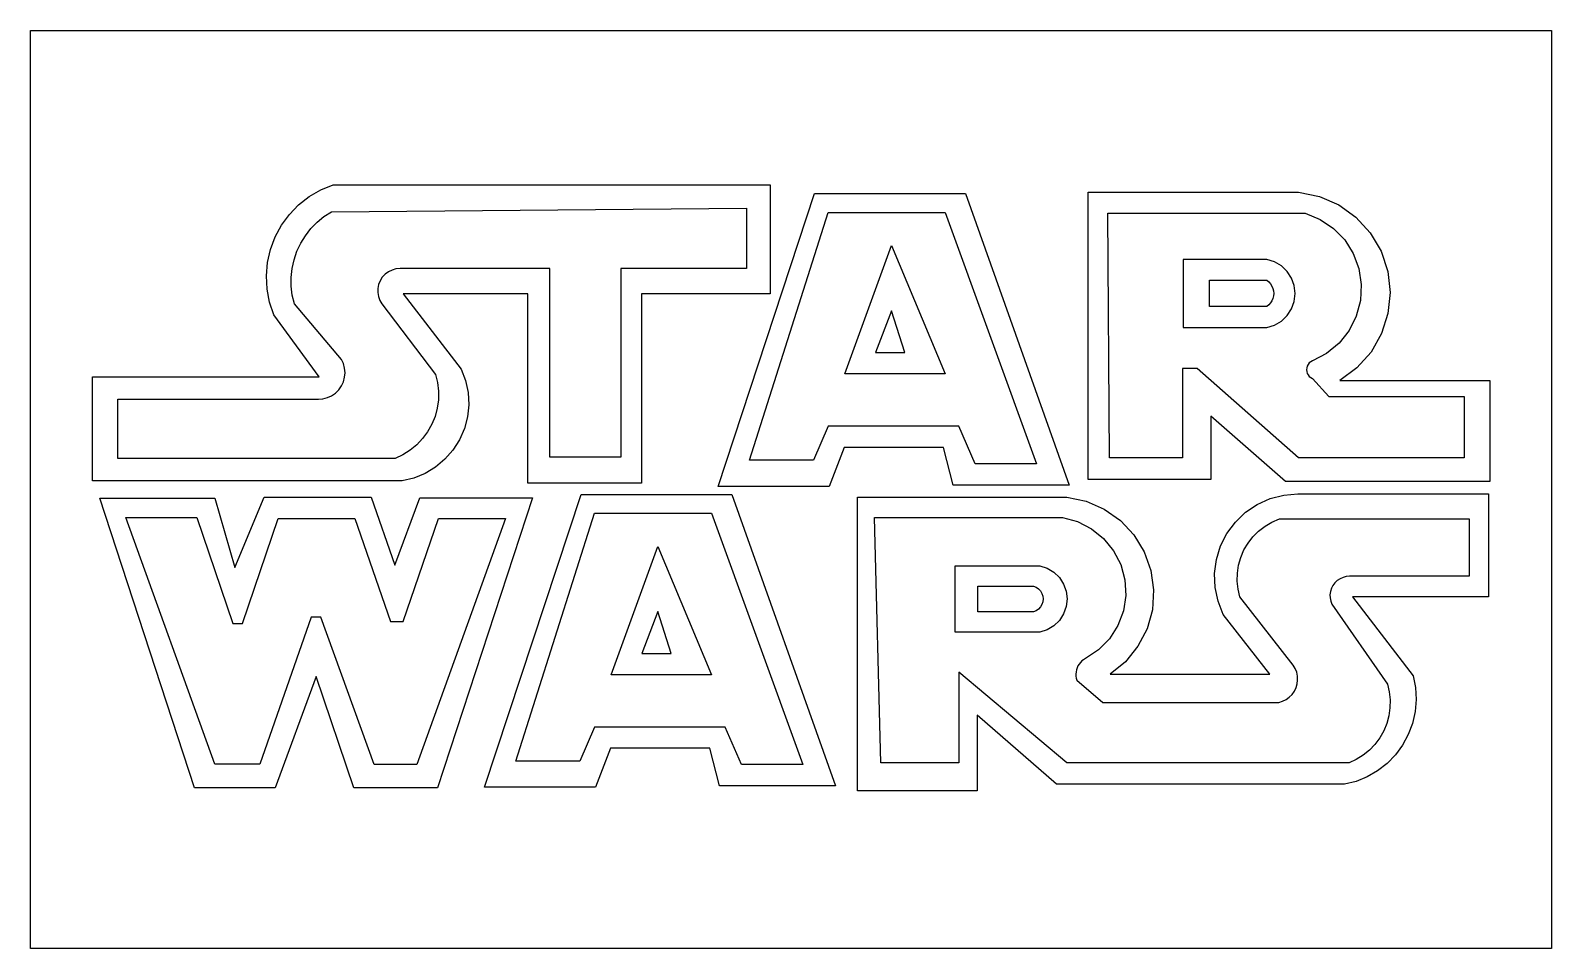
# Model space of a CAD drawing. Header units: inches. Extents: x 229 to 620, y 364 to 600.
import ezdxf

# ---------------------------------------------------------------- set-up
doc = ezdxf.new("R2010")
doc.units = ezdxf.units.IN
doc.header["$MEASUREMENT"] = 0
doc.layers.add('Edges', color=7, linetype='Continuous')

msp = doc.modelspace()

# ---------------------------------------------------------------- linework, layer by layer
at = {"layer": 'Edges'}
for points in [[(229.33, 600.46), (620.11, 600.46), (620.11, 364.42), (229.33, 364.42)], [(419.33, 532.78), (386.33, 532.78), (386.33, 484.03), (357.08, 484.03), (357.08, 532.78), (325.08, 532.78), (340.02, 513.36), (341.12, 510.43), (341.76, 507.37), (341.92, 504.24), (341.6, 501.12), (340.81, 498.09), (339.56, 495.22), (337.88, 492.57), (335.82, 490.21), (333.42, 488.2), (330.74, 486.57), (327.85, 485.38), (324.8, 484.65), (245.3, 484.65), (245.3, 511.4), (303.55, 511.4), (291.87, 527.32), (290.77, 530.57), (290.13, 533.95), (289.95, 537.37), (290.24, 540.8), (290.99, 544.15), (292.19, 547.36), (293.82, 550.38), (295.85, 553.15), (298.24, 555.62), (300.94, 557.74), (303.9, 559.47), (307.08, 560.78), (419.33, 560.78)], [(501.06, 485.02), (501.06, 558.87), (555.12, 558.87), (560.46, 557.77), (565.45, 555.59), (569.87, 552.42), (573.54, 548.39), (576.3, 543.69), (578.01, 538.52), (578.62, 533.11), (578.08, 527.69), (576.43, 522.5), (573.74, 517.76), (570.12, 513.69), (565.74, 510.46), (604.24, 510.46), (604.24, 484.46), (551.74, 484.46), (532.56, 501.27), (532.56, 485.02)], [(469.55, 558.51), (496.15, 483.59), (466.4, 483.59), (463.88, 493.27), (438.38, 493.27), (434.51, 483.24), (406.01, 483.24), (430.8, 558.51)], [(333.92, 509.91), (334.16, 507.72), (334.13, 505.53), (333.83, 503.36), (333.27, 501.23), (332.44, 499.2), (331.38, 497.28), (330.08, 495.51), (328.58, 493.91), (326.89, 492.51), (325.04, 491.33), (323.05, 490.39), (251.8, 490.39), (251.8, 505.64), (303.3, 505.64), (304.49, 505.74), (305.64, 506.05), (306.72, 506.55), (307.7, 507.23), (308.55, 508.08), (309.23, 509.05), (309.74, 510.13), (310.05, 511.28), (310.16, 512.47), (310.06, 513.66), (309.76, 514.81), (309.26, 515.89), (297.13, 530.19), (296.61, 532.42), (296.34, 534.69), (296.33, 536.98), (296.57, 539.26), (297.06, 541.5), (297.79, 543.67), (298.77, 545.74), (299.96, 547.69), (301.37, 549.5), (302.97, 551.14), (304.74, 552.6), (306.66, 553.84), (413.28, 554.74), (413.28, 539.24), (381.03, 539.24), (381.03, 490.74), (362.78, 490.74), (362.78, 539.24), (324.28, 539.24), (323.24, 539.14), (322.23, 538.86), (321.29, 538.4), (320.45, 537.77), (319.73, 537), (319.17, 536.11), (318.78, 535.14), (318.57, 534.11), (318.55, 533.06), (318.73, 532.03), (319.09, 531.04), (319.62, 530.14), (333.41, 512.04)], [(464.32, 553.68), (487.81, 489.07), (472.06, 489.07), (467.83, 498.68), (434.25, 498.68), (430.54, 489.94), (414.04, 489.94), (434.25, 553.68)], [(556.83, 553.44), (560.65, 551.87), (564.08, 549.55), (566.96, 546.58), (569.17, 543.09), (570.61, 539.21), (571.24, 535.12), (571.01, 530.99), (569.95, 527), (568.09, 523.3), (565.52, 520.07), (562.33, 517.43), (558.68, 515.49), (558.25, 515.27), (557.88, 514.97), (557.58, 514.6), (557.35, 514.18), (557.21, 513.72), (557.16, 513.24), (557.21, 512.76), (557.35, 512.3), (557.58, 511.88), (557.88, 511.51), (558.25, 511.21), (558.68, 510.99), (562.87, 506.36), (597.62, 506.36), (597.62, 490.61), (555.12, 490.61), (529.04, 513.57), (525.29, 513.57), (525.29, 490.61), (506.54, 490.61), (506.08, 553.44)], [(464.32, 512.18), (438.57, 512.18), (450.57, 545.18)], [(525.49, 541.58), (525.49, 524.08), (546.98, 524.08), (548.94, 524.69), (550.7, 525.73), (552.18, 527.15), (553.3, 528.87), (553.99, 530.79), (554.23, 532.83), (553.99, 534.87), (553.3, 536.79), (552.18, 538.51), (550.7, 539.93), (548.94, 540.97), (546.98, 541.58)], [(532.23, 536.22), (546.98, 536.22), (547.49, 535.8), (547.92, 535.3), (548.27, 534.75), (548.52, 534.14), (548.68, 533.5), (548.73, 532.85), (548.68, 532.19), (548.52, 531.55), (548.27, 530.94), (547.92, 530.39), (547.49, 529.89), (546.98, 529.47), (532.23, 529.47)], [(446.45, 517.66), (453.95, 517.66), (450.57, 528.4)], [(374.49, 405.88), (345.99, 405.88), (370.78, 481.15), (409.53, 481.15), (436.12, 406.23), (406.37, 406.23), (403.86, 415.91), (378.36, 415.91)], [(585.07, 425.34), (584.4, 422.33), (583.31, 419.44), (581.85, 416.72), (580.02, 414.23), (577.86, 412.02), (575.42, 410.12), (572.75, 408.58), (569.89, 407.42), (566.89, 406.66), (492.89, 406.66), (472.59, 424.47), (472.59, 404.97), (441.84, 404.97), (441.84, 480.47), (495.58, 480.47), (500.55, 479.43), (505.21, 477.41), (509.36, 474.48), (512.83, 470.77), (515.48, 466.43), (517.19, 461.64), (517.88, 456.61), (517.55, 451.54), (516.19, 446.65), (513.86, 442.13), (510.67, 438.18), (506.74, 434.96), (547.74, 434.96), (535.76, 450.35), (534.42, 453.72), (533.68, 457.26), (533.54, 460.88), (534.01, 464.48), (535.08, 467.94), (536.72, 471.17), (538.88, 474.08), (541.5, 476.58), (544.51, 478.6), (547.81, 480.09), (551.32, 481), (554.93, 481.31), (603.93, 481.31), (603.93, 454.81), (568.93, 454.81), (584.55, 434.54), (585.15, 431.51), (585.32, 428.42)], [(276.73, 480.19), (281.88, 462.42), (289.36, 480.43), (316.86, 480.43), (322.94, 462.95), (329.33, 480.32), (358.33, 480.32), (333.89, 405.72), (312.39, 405.72), (302.71, 434.38), (292.19, 405.75), (271.44, 405.75), (247.15, 480.19)], [(272.06, 475.23), (281.31, 448), (283.81, 448), (292.94, 475), (312.69, 475), (321.8, 448.52), (325.05, 448.52), (334.17, 475), (351.42, 475), (328.62, 411.73), (317.62, 411.73), (303.97, 449.59), (301.47, 449.59), (288.23, 411.85), (276.73, 411.85), (253.81, 475.23)], [(370.51, 412.58), (354.01, 412.58), (374.22, 476.33), (404.29, 476.33), (427.79, 411.71), (412.04, 411.71), (407.81, 421.33), (374.22, 421.33)], [(494.44, 475.24), (498.32, 474.19), (501.91, 472.36), (505.04, 469.83), (507.58, 466.71), (509.42, 463.13), (510.48, 459.24), (510.71, 455.22), (510.1, 451.24), (508.69, 447.47), (506.53, 444.08), (503.71, 441.2), (500.36, 438.97), (499.9, 438.69), (499.47, 438.36), (499.08, 437.97), (498.74, 437.55), (498.45, 437.09), (498.22, 436.59), (498.05, 436.08), (497.94, 435.55), (497.89, 435), (497.91, 434.46), (497.99, 433.92), (498.14, 433.4), (504.8, 427.72), (550.05, 427.72), (551.01, 428.02), (551.92, 428.47), (552.73, 429.06), (553.44, 429.78), (554.03, 430.6), (554.47, 431.51), (554.75, 432.47), (554.88, 433.47), (554.84, 434.48), (554.63, 435.47), (554.27, 436.41), (553.76, 437.28), (540.05, 454.81), (539.57, 456.82), (539.35, 458.88), (539.39, 460.95), (539.7, 462.99), (540.27, 464.99), (541.08, 466.89), (542.13, 468.67), (543.4, 470.31), (544.86, 471.77), (546.5, 473.03), (548.29, 474.08), (550.2, 474.89), (598.95, 474.89), (598.95, 460.14), (568.2, 460.14), (567.36, 460.07), (566.54, 459.86), (565.77, 459.51), (565.07, 459.04), (564.46, 458.46), (563.95, 457.79), (563.56, 457.04), (563.3, 456.24), (563.18, 455.4), (563.21, 454.56), (563.37, 453.73), (563.67, 452.94), (577.93, 432.42), (578.41, 430.41), (578.64, 428.36), (578.6, 426.3), (578.32, 424.26), (577.77, 422.27), (576.99, 420.36), (575.97, 418.57), (574.74, 416.92), (573.31, 415.43), (571.71, 414.13), (569.95, 413.05), (568.08, 412.19), (495.58, 412.19), (467.81, 435.49), (467.81, 412.19), (447.81, 412.19), (446.19, 475.24)], [(378.54, 434.82), (390.54, 467.82), (404.29, 434.82)], [(466.9, 462.8), (488.65, 462.8), (490.54, 462.2), (492.24, 461.18), (493.67, 459.81), (494.75, 458.14), (495.42, 456.27), (495.65, 454.3), (495.42, 452.33), (494.75, 450.46), (493.67, 448.8), (492.24, 447.42), (490.54, 446.4), (488.65, 445.8), (466.9, 445.8)], [(486.98, 457.6), (487.67, 457.33), (488.28, 456.91), (488.79, 456.37), (489.17, 455.74), (489.4, 455.04), (489.48, 454.3), (489.4, 453.57), (489.17, 452.87), (488.79, 452.24), (488.28, 451.7), (487.67, 451.28), (486.98, 451.01), (472.73, 451.01), (472.73, 457.6)], [(386.43, 440.3), (393.93, 440.3), (390.54, 451.04)]]:
    msp.add_lwpolyline(points, close=True, dxfattribs=at)

doc.saveas('drawing.dxf')
